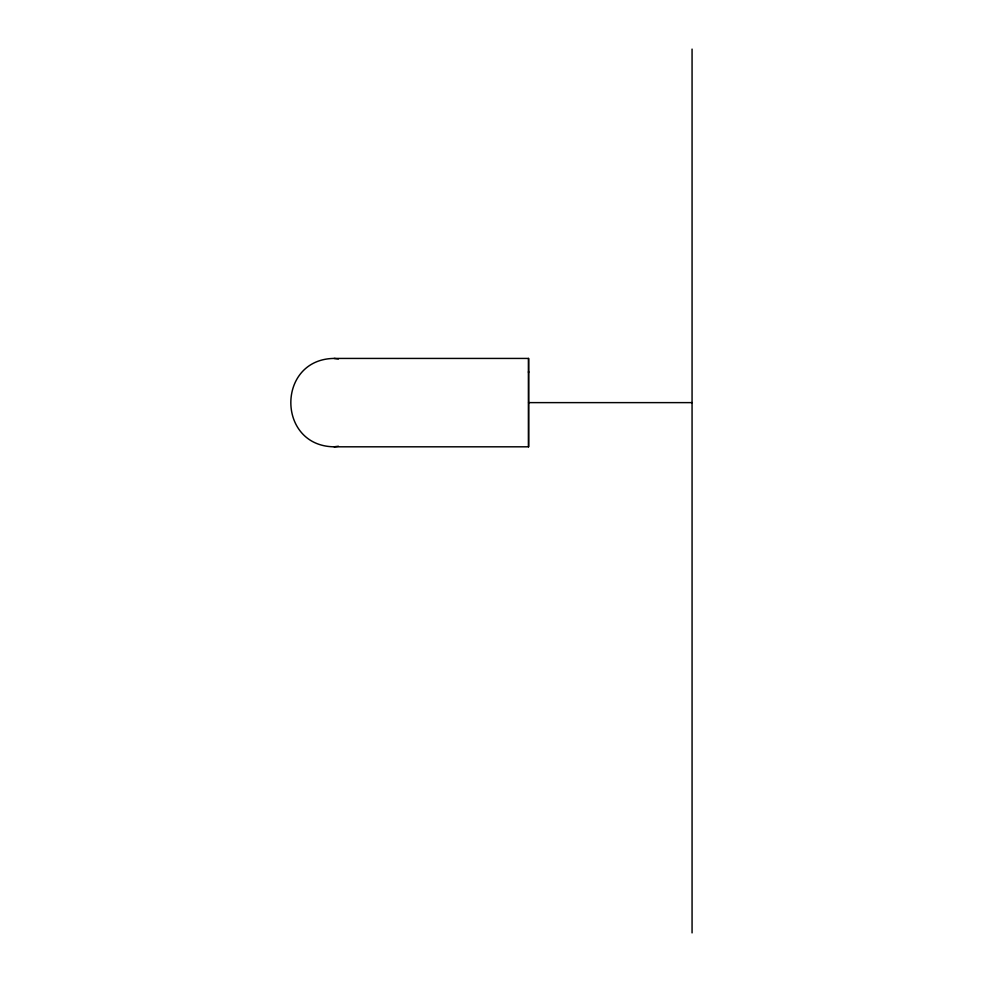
<?xml version="1.0" encoding="UTF-8"?>
<svg xmlns="http://www.w3.org/2000/svg" width="982" height="982" viewBox="0 0 982 982"><rect width="100%" height="100%" fill="white"/><g stroke="black" fill="none" stroke-linecap="round" stroke-linejoin="round"><path stroke-width="1.47" d="M528.562 358.43L528.562 446.81L334.125 446.81C276.408 446.135 276.408 359.105 334.125 358.43L528.562 358.43L528.562 446.81M528.562 371.368L528.562 372.743M334.125 446.81L338.409 446.245M528.562 402.62L692.064 402.62M334.125 358.43L338.409 358.995M692.064 49.1L692.064 932.9"/></g></svg>
